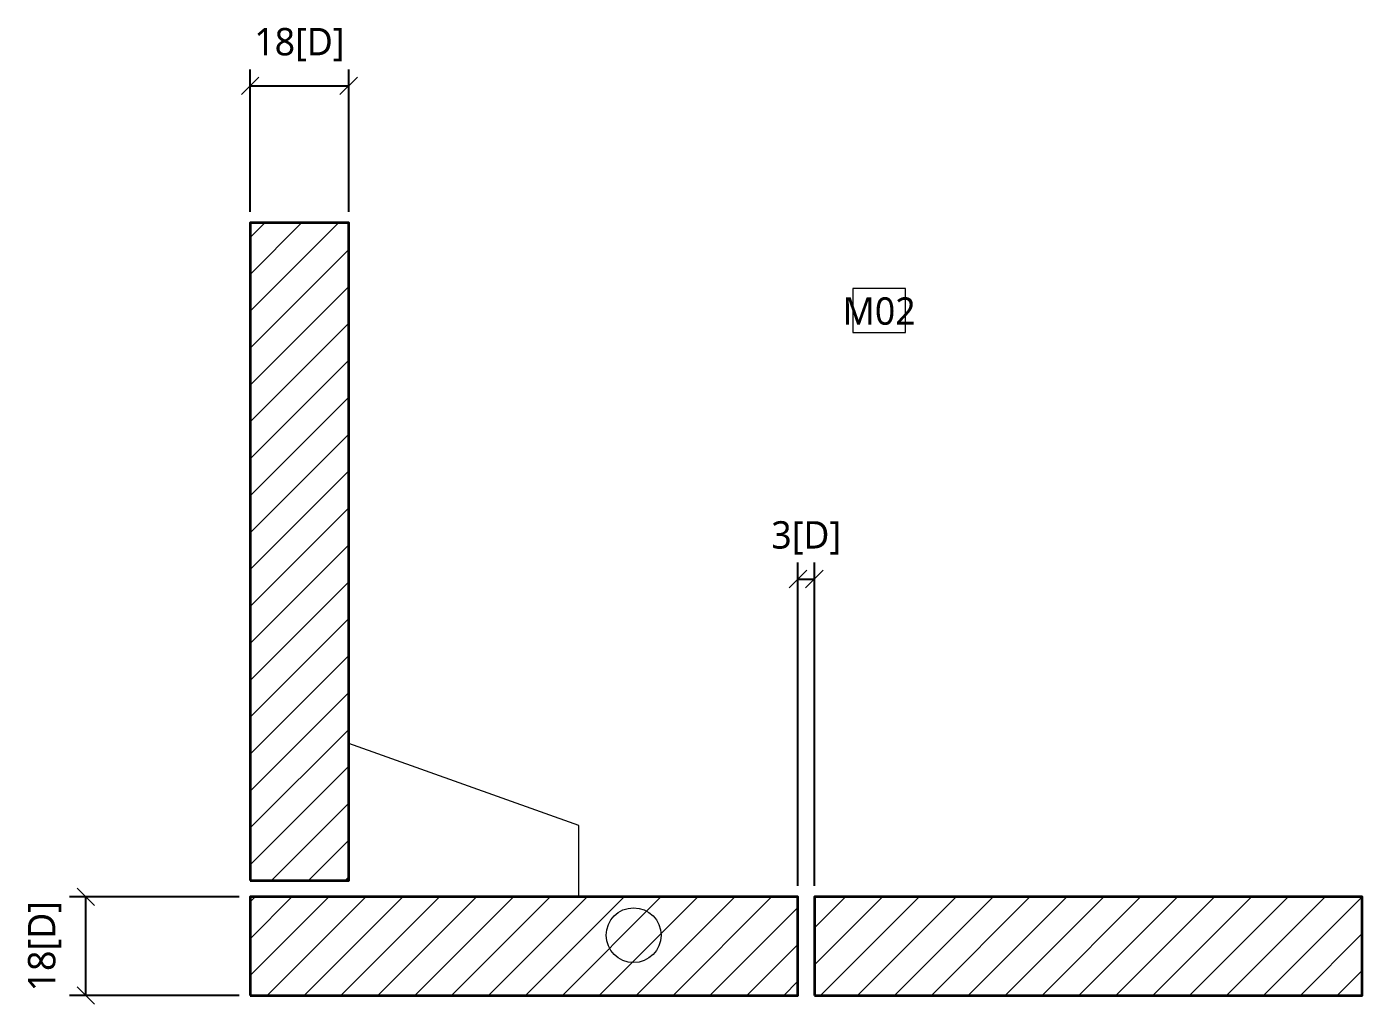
# Model space of a CAD drawing. Header units: millimetres. Extents: x -49496 to 320171, y -10186 to 2697.
# Drawn here: x 289959.2 to 290203, y -22.6 to 155.8 of the extents above; entities that cross this region are included whole.
import ezdxf
from ezdxf.enums import TextEntityAlignment as Align

# ---------------------------------------------------------------- set-up
doc = ezdxf.new("R2010")
doc.units = ezdxf.units.MM
for name, color, linetype, lineweight in [('A-DIM', 7, 'Continuous', 13), ('A-HATCH', 8, 'Continuous', 9), ('A-MATERIAL', 7, 'Continuous', 13), ('A-OUTLINE', 7, 'Continuous', 35), ('A-SYMBOL', 7, 'Continuous', 18)]:
    doc.layers.add(name, color=color, linetype=linetype, lineweight=lineweight)
doc.styles.add('CN', font='NotoSansCJK-Regular.ttc')
doc.styles.add('OpenSansCondensed-Light', font='OpenSansCondensed-Light.ttf')
doc.dimstyles.new('EZDXF', dxfattribs={"dimtxt": 0.25, "dimasz": 0.175, "dimexe": 0.375, "dimexo": 0.125, "dimgap": 0.1, "dimtad": 1, "dimlfac": 100, "dimzin": 12, "dimdsep": 46, "dimtxsty": 'OpenSansCondensed-Light', "dimblk": 'ARCHTICK', "dimcen": 2.5, "dimazin": 3, "dimtfac": 0.5, "dimtmove": 2, "dimatfit": 3, "dimarcsym": 0})

# ---------------------------------------------------------------- blocks, each defined once
blk = doc.blocks.new('_ARCHTICK')
at = {"color": 0, "linetype": 'ByBlock', "const_width": 0.15}
blk.add_lwpolyline([(-0.5, -0.5), (0.5, 0.5)], dxfattribs=at)

msp = doc.modelspace()

# ---------------------------------------------------------------- hatches: boundary and pattern name
at = {"layer": 'A-HATCH'}
h = msp.add_hatch(dxfattribs=at)
h.set_pattern_fill('ANSI31', scale=1.5)
h.paths.add_polyline_path([(290000, 0), (290018, 0), (290018, 120), (290000, 120)])
h = msp.add_hatch(dxfattribs=at)
h.set_pattern_fill('ANSI31', scale=1.5)
h.paths.add_polyline_path([(290000, -21), (290100, -21), (290100, -3), (290000, -3)])
h = msp.add_hatch(dxfattribs=at)
h.set_pattern_fill('ANSI31', scale=1.5)
h.paths.add_polyline_path([(290103, -21), (290203, -21), (290203, -3), (290103, -3)])

# ---------------------------------------------------------------- linework, layer by layer
at = {"layer": 'A-MATERIAL'}
msp.add_lwpolyline([(290110, 100), (290119.6, 100), (290119.6, 108), (290110, 108)], close=True, dxfattribs=at)
at = {"layer": 'A-OUTLINE'}
for points in [[(290000, 0), (290018, 0), (290018, 120), (290000, 120)], [(290000, -21), (290100, -21), (290100, -3), (290000, -3)], [(290103, -21), (290203, -21), (290203, -3), (290103, -3)]]:
    msp.add_lwpolyline(points, close=True, dxfattribs=at)
at = {"layer": 'A-SYMBOL'}
msp.add_lwpolyline([(290060, -3), (290060, 10), (290018, 25), (290018, 45)], dxfattribs=at)
msp.add_circle((290070, -10), 5, dxfattribs=at)

# ---------------------------------------------------------------- texts
at = {"layer": 'A-MATERIAL', "style": 'CN'}
msp.add_text('M02', height=5, dxfattribs=at).set_placement((290114.8, 101.4), align=Align.CENTER)

# ---------------------------------------------------------------- dimensions: what is measured, and where the dimension line sits
at = {"layer": 'A-DIM'}
for base, p1, p2 in [((290000, 145), (290000, 120), (290018, 120)), ((290100, 55), (290100, -3), (290103, -3))]:
    msp.add_linear_dim(base=base, p1=p1, p2=p2, dimstyle='EZDXF', override={"dimscale": 2, "dimtxt": 2.5, "dimasz": 2, "dimexe": 1.5, "dimexo": 1, "dimgap": 1, "dimtad": 1, "dimdec": 0, "dimlfac": 1, "dimzin": 8, "dimpost": '<>[D]', "dimtxsty": 'CN', "dimtsz": 0.8, "dimclrd": 0, "dimclre": 0, "dimclrt": 0}, dxfattribs=at).render()
msp.add_linear_dim(base=(289970, -21), p1=(290000, -21), p2=(290000, -3), angle=90, dimstyle='EZDXF', override={"dimscale": 2, "dimtxt": 2.5, "dimasz": 2, "dimexe": 1.5, "dimexo": 1, "dimgap": 1, "dimtad": 1, "dimdec": 0, "dimlfac": 1, "dimzin": 8, "dimpost": '<>[D]', "dimtxsty": 'CN', "dimtsz": 0.8, "dimclrd": 0, "dimclre": 0, "dimclrt": 0}, dxfattribs=at).render()

doc.saveas('drawing.dxf')
